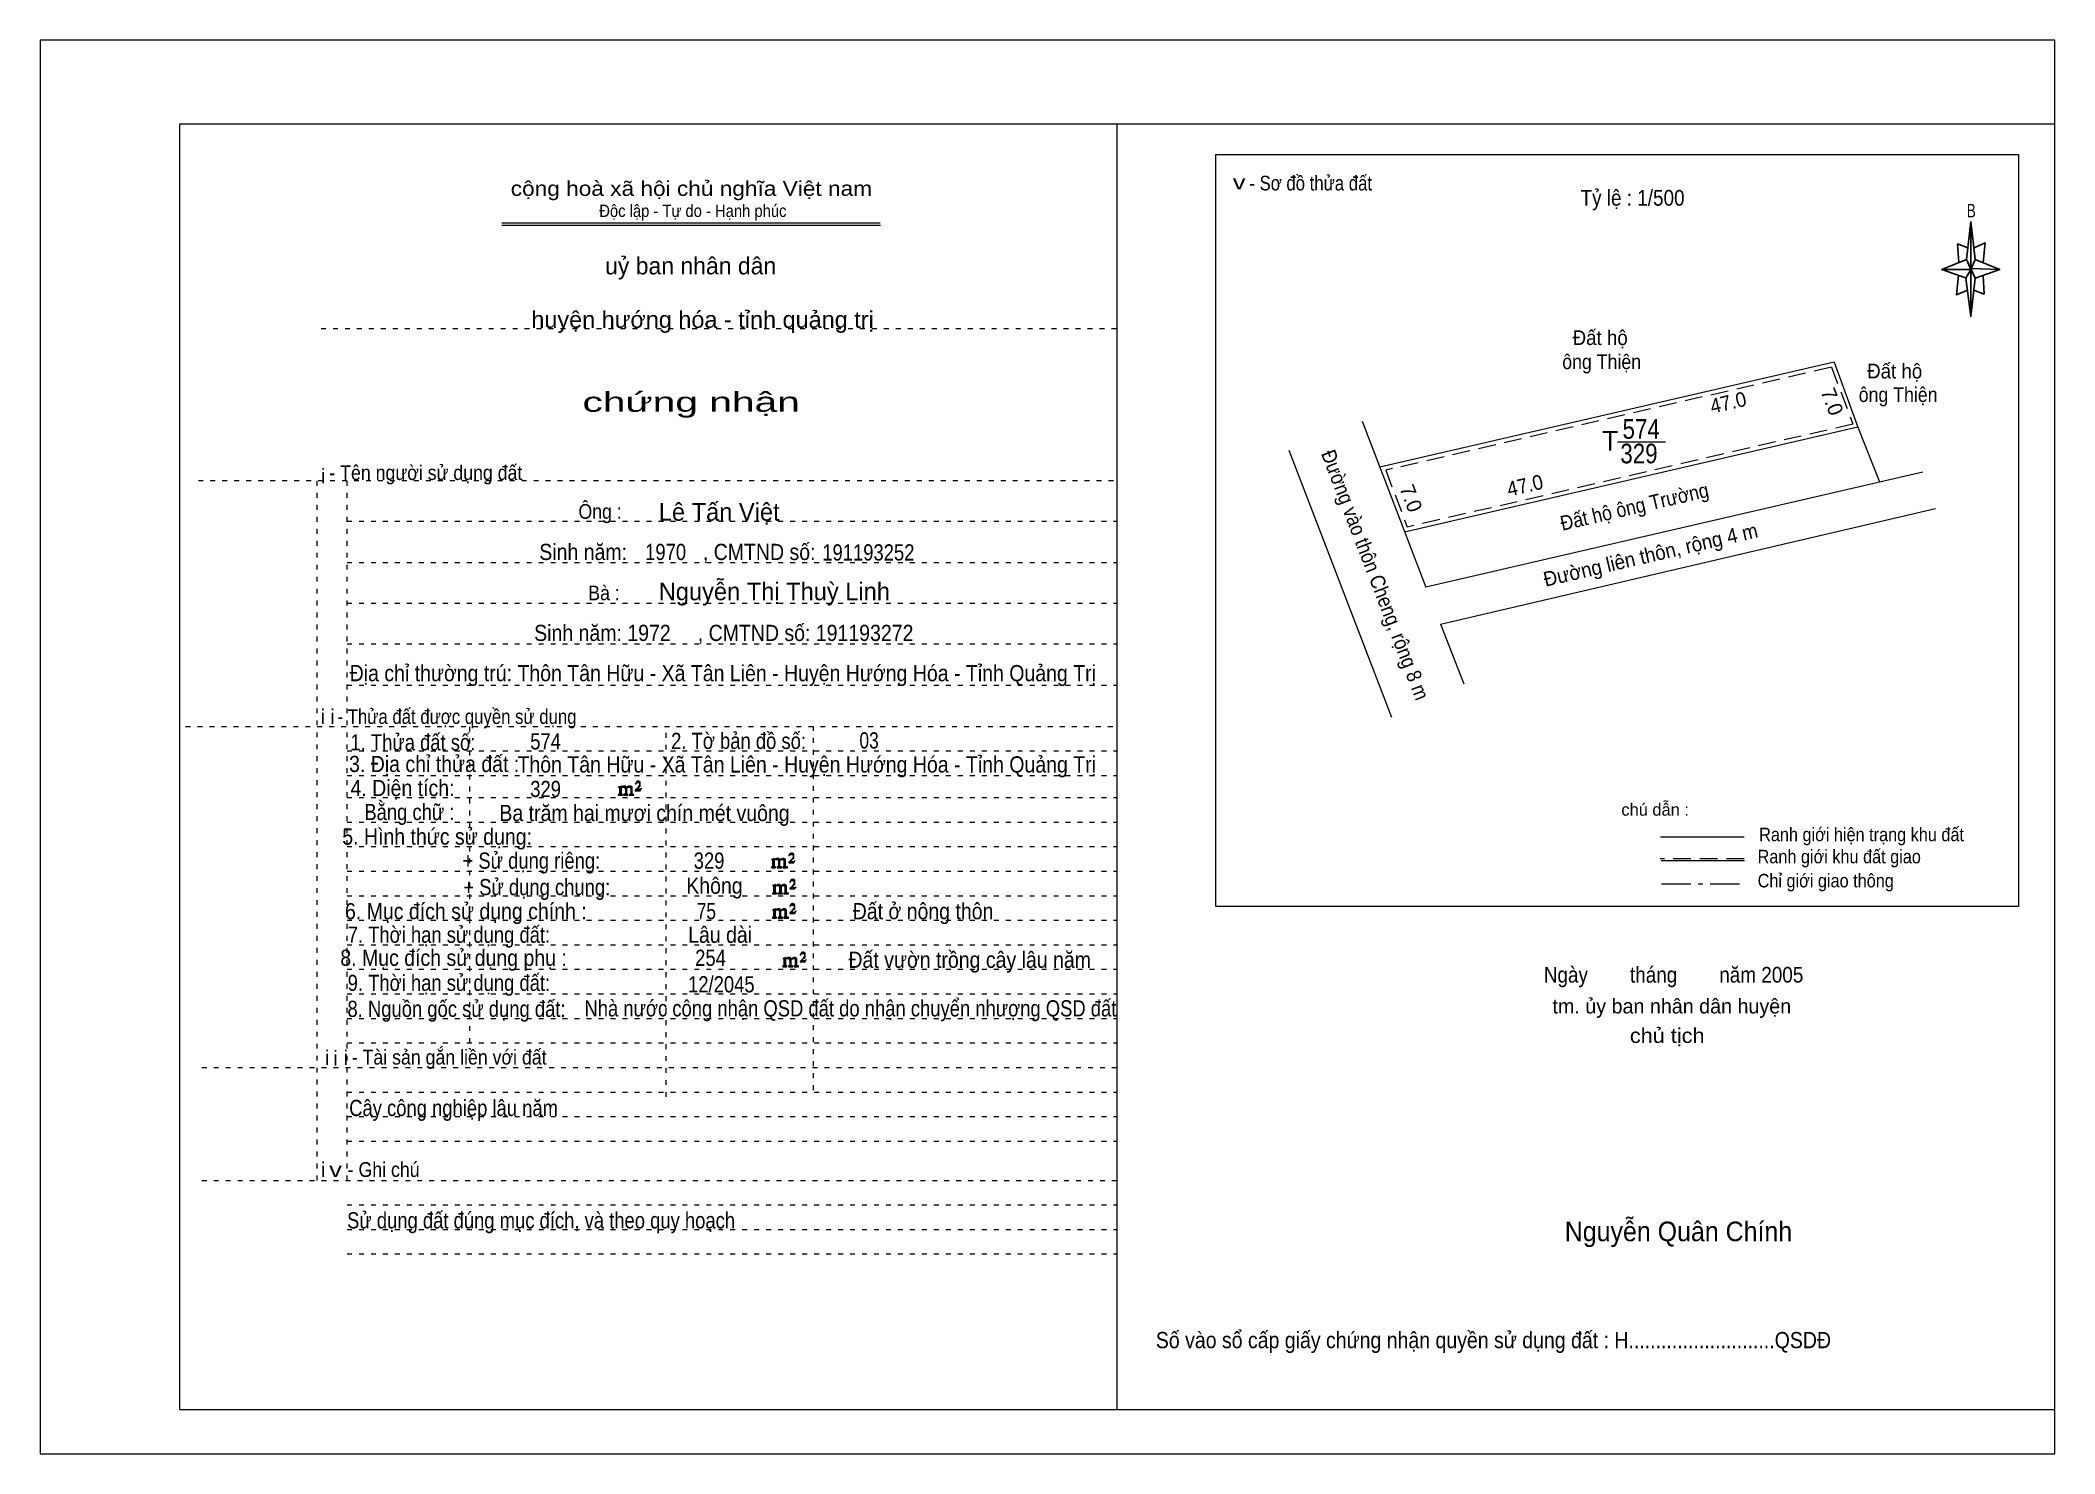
# Model space of a CAD drawing. Header units: centimetres. Extents: x -0.5 to 40.6, y -0.5 to 28.3.
import ezdxf
from ezdxf.enums import TextEntityAlignment as Align

# ---------------------------------------------------------------- set-up
doc = ezdxf.new("R2010")
doc.units = ezdxf.units.CM
doc.header["$LTSCALE"] = 0.12
for name, pattern in [('DOT_DASHED', [7.7, 5, -1.2, 0.3, -1.2]), ('DOTTED', [1.5, 0.3, -1.2]), ('MEDIUM_DASHED', [4.5, 3, -1.5])]:
    doc.linetypes.add(name, pattern=pattern)
for name, color, linetype, lineweight in [('1', 7, 'DOTTED', 13), ('2', 7, 'Continuous', 13), ('50', 7, 'Continuous', 13)]:
    doc.layers.add(name, color=color, linetype=linetype, lineweight=lineweight)

msp = doc.modelspace()

# ---------------------------------------------------------------- hatches: boundary and pattern name
at = {"layer": '50'}
for points in [[(11.74, 12.97), (11.77, 13.02), (11.77, 13.02), (11.76, 13), (11.74, 13), (11.73, 13), (11.68, 13), (11.71, 13.04), (11.72, 13.05), (11.74, 13.06), (11.74, 13.08), (11.74, 13.1), (11.74, 13.12), (11.74, 13.13), (11.74, 13.15), (11.73, 13.16), (11.72, 13.16), (11.71, 13.17), (11.7, 13.17), (11.68, 13.16), (11.68, 13.16), (11.67, 13.15), (11.66, 13.13), (11.64, 13.11), (11.66, 13.11), (11.66, 13.13), (11.67, 13.13), (11.68, 13.14), (11.7, 13.14), (11.71, 13.14), (11.72, 13.13), (11.73, 13.13), (11.73, 13.1), (11.73, 13.08), (11.71, 13.06), (11.71, 13.04), (11.7, 13.03), (11.64, 12.98), (11.64, 12.97)], [(11.32, 12.91), (11.32, 12.9), (11.32, 12.89), (11.3, 12.89), (11.29, 12.89), (11.29, 12.88), (11.38, 12.88), (11.38, 12.89), (11.37, 12.89), (11.36, 12.89), (11.36, 12.9), (11.36, 12.91), (11.36, 13.02), (11.36, 13.03), (11.37, 13.04), (11.39, 13.04), (11.4, 13.04), (11.41, 13.04), (11.42, 13.03), (11.44, 13), (11.44, 12.91), (11.42, 12.9), (11.42, 12.89), (11.41, 12.89), (11.4, 12.89), (11.4, 12.88), (11.49, 12.88), (11.49, 12.89), (11.48, 12.89), (11.47, 12.89), (11.47, 12.9), (11.47, 12.91), (11.47, 13.02), (11.49, 13.04), (11.5, 13.04), (11.51, 13.04), (11.54, 13.04), (11.54, 13.03), (11.55, 13.02), (11.55, 13), (11.55, 12.91), (11.55, 12.9), (11.54, 12.89), (11.54, 12.89), (11.52, 12.89), (11.52, 12.88), (11.61, 12.88), (11.61, 12.89), (11.6, 12.89), (11.59, 12.89), (11.58, 12.9), (11.58, 12.91), (11.58, 12.98), (11.58, 13.03), (11.58, 13.04), (11.57, 13.05), (11.55, 13.06), (11.52, 13.06), (11.51, 13.06), (11.49, 13.05), (11.46, 13.03), (11.46, 13.04), (11.45, 13.06), (11.44, 13.06), (11.42, 13.06), (11.4, 13.06), (11.39, 13.06), (11.37, 13.04), (11.36, 13.04), (11.36, 13.03), (11.36, 13.03), (11.36, 13.04), (11.36, 13.06), (11.29, 13.04), (11.29, 13.04), (11.3, 13.04), (11.32, 13.03), (11.32, 13.02), (11.32, 13.01)], [(14.44, 11.44), (14.44, 11.43), (14.44, 11.42), (14.43, 11.42), (14.42, 11.42), (14.42, 11.4), (14.5, 11.4), (14.5, 11.42), (14.49, 11.42), (14.48, 11.42), (14.48, 11.43), (14.48, 11.44), (14.48, 11.55), (14.48, 11.56), (14.49, 11.57), (14.52, 11.57), (14.53, 11.57), (14.54, 11.57), (14.55, 11.56), (14.56, 11.52), (14.56, 11.44), (14.55, 11.43), (14.55, 11.42), (14.54, 11.42), (14.53, 11.42), (14.53, 11.4), (14.62, 11.4), (14.62, 11.42), (14.6, 11.42), (14.59, 11.42), (14.59, 11.43), (14.59, 11.44), (14.59, 11.55), (14.62, 11.57), (14.63, 11.57), (14.64, 11.57), (14.66, 11.57), (14.66, 11.56), (14.67, 11.55), (14.67, 11.52), (14.67, 11.44), (14.67, 11.43), (14.66, 11.42), (14.66, 11.42), (14.65, 11.42), (14.65, 11.4), (14.74, 11.4), (14.74, 11.42), (14.72, 11.42), (14.71, 11.42), (14.7, 11.43), (14.7, 11.44), (14.7, 11.51), (14.7, 11.56), (14.7, 11.57), (14.69, 11.58), (14.67, 11.59), (14.65, 11.59), (14.64, 11.59), (14.62, 11.58), (14.58, 11.56), (14.58, 11.57), (14.57, 11.59), (14.56, 11.59), (14.55, 11.59), (14.53, 11.59), (14.52, 11.59), (14.49, 11.57), (14.48, 11.57), (14.48, 11.56), (14.48, 11.56), (14.48, 11.57), (14.48, 11.59), (14.42, 11.57), (14.42, 11.57), (14.43, 11.57), (14.44, 11.56), (14.44, 11.55), (14.44, 11.54)], [(14.87, 11.5), (14.89, 11.55), (14.89, 11.55), (14.88, 11.52), (14.87, 11.52), (14.86, 11.52), (14.8, 11.52), (14.84, 11.57), (14.85, 11.58), (14.87, 11.59), (14.87, 11.61), (14.87, 11.62), (14.87, 11.65), (14.87, 11.66), (14.87, 11.68), (14.86, 11.69), (14.85, 11.69), (14.84, 11.7), (14.82, 11.7), (14.8, 11.69), (14.8, 11.69), (14.79, 11.68), (14.78, 11.66), (14.77, 11.64), (14.78, 11.64), (14.78, 11.66), (14.79, 11.66), (14.8, 11.67), (14.82, 11.67), (14.84, 11.67), (14.85, 11.66), (14.86, 11.66), (14.86, 11.62), (14.86, 11.61), (14.84, 11.59), (14.84, 11.57), (14.82, 11.56), (14.77, 11.51), (14.77, 11.5)], [(14.89, 10.97), (14.91, 11.01), (14.91, 11.01), (14.9, 10.99), (14.89, 10.99), (14.88, 10.99), (14.82, 10.99), (14.86, 11.04), (14.87, 11.05), (14.89, 11.06), (14.89, 11.08), (14.89, 11.09), (14.89, 11.11), (14.89, 11.12), (14.89, 11.15), (14.88, 11.16), (14.87, 11.16), (14.86, 11.17), (14.85, 11.17), (14.82, 11.16), (14.82, 11.16), (14.81, 11.15), (14.8, 11.12), (14.79, 11.1), (14.8, 11.1), (14.8, 11.12), (14.81, 11.12), (14.82, 11.14), (14.85, 11.14), (14.86, 11.14), (14.87, 11.12), (14.88, 11.12), (14.88, 11.09), (14.88, 11.08), (14.86, 11.06), (14.86, 11.04), (14.85, 11.02), (14.79, 10.98), (14.79, 10.97)], [(14.46, 10.9), (14.46, 10.89), (14.46, 10.88), (14.45, 10.88), (14.44, 10.88), (14.44, 10.87), (14.53, 10.87), (14.53, 10.88), (14.52, 10.88), (14.5, 10.88), (14.5, 10.89), (14.5, 10.9), (14.5, 11.01), (14.5, 11.02), (14.52, 11.04), (14.54, 11.04), (14.55, 11.04), (14.56, 11.04), (14.57, 11.02), (14.58, 10.99), (14.58, 10.9), (14.57, 10.89), (14.57, 10.88), (14.56, 10.88), (14.55, 10.88), (14.55, 10.87), (14.64, 10.87), (14.64, 10.88), (14.63, 10.88), (14.62, 10.88), (14.62, 10.89), (14.62, 10.9), (14.62, 11.01), (14.64, 11.04), (14.65, 11.04), (14.66, 11.04), (14.68, 11.04), (14.68, 11.02), (14.69, 11.01), (14.69, 10.99), (14.69, 10.9), (14.69, 10.89), (14.68, 10.88), (14.68, 10.88), (14.67, 10.88), (14.67, 10.87), (14.76, 10.87), (14.76, 10.88), (14.75, 10.88), (14.74, 10.88), (14.72, 10.89), (14.72, 10.9), (14.72, 10.98), (14.72, 11.02), (14.72, 11.04), (14.71, 11.05), (14.69, 11.06), (14.67, 11.06), (14.66, 11.06), (14.64, 11.05), (14.6, 11.02), (14.6, 11.04), (14.59, 11.06), (14.58, 11.06), (14.57, 11.06), (14.55, 11.06), (14.54, 11.06), (14.52, 11.04), (14.5, 11.04), (14.5, 11.02), (14.5, 11.02), (14.5, 11.04), (14.5, 11.06), (14.44, 11.04), (14.44, 11.04), (14.45, 11.04), (14.46, 11.02), (14.46, 11.01), (14.46, 11)], [(14.46, 10.41), (14.46, 10.4), (14.46, 10.39), (14.45, 10.39), (14.44, 10.39), (14.44, 10.37), (14.52, 10.37), (14.52, 10.39), (14.51, 10.39), (14.5, 10.39), (14.5, 10.4), (14.5, 10.41), (14.5, 10.52), (14.5, 10.53), (14.51, 10.54), (14.54, 10.54), (14.55, 10.54), (14.56, 10.54), (14.57, 10.53), (14.58, 10.49), (14.58, 10.41), (14.57, 10.4), (14.57, 10.39), (14.56, 10.39), (14.55, 10.39), (14.55, 10.37), (14.64, 10.37), (14.64, 10.39), (14.62, 10.39), (14.61, 10.39), (14.61, 10.4), (14.61, 10.41), (14.61, 10.52), (14.64, 10.54), (14.65, 10.54), (14.66, 10.54), (14.68, 10.54), (14.68, 10.53), (14.69, 10.52), (14.69, 10.49), (14.69, 10.41), (14.69, 10.4), (14.68, 10.39), (14.68, 10.39), (14.67, 10.39), (14.67, 10.37), (14.76, 10.37), (14.76, 10.39), (14.74, 10.39), (14.73, 10.39), (14.72, 10.4), (14.72, 10.41), (14.72, 10.48), (14.72, 10.53), (14.72, 10.54), (14.71, 10.55), (14.69, 10.56), (14.67, 10.56), (14.66, 10.56), (14.64, 10.55), (14.6, 10.53), (14.6, 10.54), (14.59, 10.56), (14.58, 10.56), (14.57, 10.56), (14.55, 10.56), (14.54, 10.56), (14.51, 10.54), (14.5, 10.54), (14.5, 10.53), (14.5, 10.53), (14.5, 10.54), (14.5, 10.56), (14.44, 10.54), (14.44, 10.54), (14.45, 10.54), (14.46, 10.53), (14.46, 10.52), (14.46, 10.51)], [(14.89, 10.47), (14.91, 10.52), (14.91, 10.52), (14.9, 10.49), (14.89, 10.49), (14.88, 10.49), (14.82, 10.49), (14.86, 10.54), (14.87, 10.55), (14.89, 10.56), (14.89, 10.58), (14.89, 10.59), (14.89, 10.62), (14.89, 10.63), (14.89, 10.65), (14.88, 10.66), (14.87, 10.66), (14.86, 10.67), (14.84, 10.67), (14.82, 10.66), (14.82, 10.66), (14.81, 10.65), (14.8, 10.63), (14.79, 10.61), (14.8, 10.61), (14.8, 10.63), (14.81, 10.63), (14.82, 10.64), (14.84, 10.64), (14.86, 10.64), (14.87, 10.63), (14.88, 10.63), (14.88, 10.59), (14.88, 10.58), (14.86, 10.56), (14.86, 10.54), (14.84, 10.53), (14.79, 10.48), (14.79, 10.47)], [(14.67, 9.42), (14.67, 9.41), (14.67, 9.4), (14.66, 9.4), (14.65, 9.4), (14.65, 9.38), (14.73, 9.38), (14.73, 9.4), (14.72, 9.4), (14.71, 9.4), (14.71, 9.41), (14.71, 9.42), (14.71, 9.53), (14.71, 9.54), (14.72, 9.55), (14.75, 9.55), (14.76, 9.55), (14.77, 9.55), (14.78, 9.54), (14.79, 9.5), (14.79, 9.42), (14.78, 9.41), (14.78, 9.4), (14.77, 9.4), (14.76, 9.4), (14.76, 9.38), (14.85, 9.38), (14.85, 9.4), (14.83, 9.4), (14.82, 9.4), (14.82, 9.41), (14.82, 9.42), (14.82, 9.53), (14.85, 9.55), (14.86, 9.55), (14.87, 9.55), (14.89, 9.55), (14.89, 9.54), (14.9, 9.53), (14.9, 9.5), (14.9, 9.42), (14.9, 9.41), (14.89, 9.4), (14.89, 9.4), (14.88, 9.4), (14.88, 9.38), (14.97, 9.38), (14.97, 9.4), (14.95, 9.4), (14.94, 9.4), (14.93, 9.41), (14.93, 9.42), (14.93, 9.49), (14.93, 9.54), (14.93, 9.55), (14.92, 9.56), (14.9, 9.57), (14.88, 9.57), (14.87, 9.57), (14.85, 9.56), (14.81, 9.54), (14.81, 9.55), (14.8, 9.57), (14.79, 9.57), (14.78, 9.57), (14.76, 9.57), (14.75, 9.57), (14.72, 9.55), (14.71, 9.55), (14.71, 9.54), (14.71, 9.54), (14.71, 9.55), (14.71, 9.57), (14.65, 9.55), (14.65, 9.55), (14.66, 9.55), (14.67, 9.54), (14.67, 9.53), (14.67, 9.52)], [(15.1, 9.48), (15.12, 9.53), (15.12, 9.53), (15.11, 9.5), (15.1, 9.5), (15.09, 9.5), (15.03, 9.5), (15.07, 9.55), (15.08, 9.56), (15.1, 9.57), (15.1, 9.59), (15.1, 9.6), (15.1, 9.63), (15.1, 9.64), (15.1, 9.66), (15.09, 9.67), (15.08, 9.67), (15.07, 9.68), (15.05, 9.68), (15.03, 9.67), (15.03, 9.67), (15.02, 9.66), (15.01, 9.64), (15, 9.62), (15.01, 9.62), (15.01, 9.64), (15.02, 9.64), (15.03, 9.65), (15.05, 9.65), (15.07, 9.65), (15.08, 9.64), (15.09, 9.64), (15.09, 9.6), (15.09, 9.59), (15.07, 9.57), (15.07, 9.55), (15.05, 9.54), (15, 9.49), (15, 9.48)]]:
    msp.add_hatch(color=256, dxfattribs=at).paths.add_polyline_path(points)

# ---------------------------------------------------------------- linework, layer by layer
at = {"layer": '1', "linetype": 'Continuous'}
for p, q in [((2.36, 0.36), (2.36, 26.56)), ((2.36, 26.56), (40.56, 26.56)), ((21.46, 0.36), (21.46, 26.56)), ((40.56, 0.36), (40.56, 26.56)), ((8.92, 24.54), (16.63, 24.54)), ((8.92, 24.49), (16.64, 24.49)), ((2.36, 0.36), (40.56, 0.36))]:
    msp.add_line(p, q, dxfattribs=at)
at = {"layer": '1'}
for p, q in [((5.24, 22.39), (21.46, 22.39)), ((2.74, 19.29), (21.46, 19.29)), ((5.16, 5.03), (5.16, 19.29)), ((5.77, 5.03), (5.77, 19.29)), ((5.77, 18.46), (21.46, 18.46)), ((5.77, 17.62), (21.46, 17.62)), ((5.77, 16.79), (21.46, 16.79)), ((5.77, 15.96), (21.46, 15.96)), ((5.77, 15.12), (21.46, 15.12)), ((2.48, 14.28), (21.46, 14.28)), ((8.27, 7.83), (8.27, 14.28)), ((12.27, 6.73), (12.27, 14.28)), ((15.27, 6.87), (15.27, 14.28)), ((5.77, 13.78), (21.46, 13.78)), ((5.77, 13.28), (21.46, 13.28)), ((5.77, 12.83), (21.46, 12.83)), ((5.77, 12.33), (21.46, 12.33)), ((5.77, 11.83), (21.46, 11.83)), ((5.77, 11.33), (21.46, 11.33)), ((5.77, 10.83), (21.46, 10.83)), ((5.77, 10.33), (21.46, 10.33)), ((5.77, 9.83), (21.46, 9.83)), ((5.77, 9.33), (21.46, 9.33)), ((5.77, 8.83), (21.46, 8.83)), ((5.77, 8.33), (21.46, 8.33)), ((5.77, 7.83), (21.46, 7.83)), ((2.81, 7.33), (21.46, 7.33)), ((5.77, 6.83), (21.46, 6.83)), ((5.77, 6.33), (21.46, 6.33)), ((5.77, 5.83), (21.46, 5.83)), ((2.81, 5.03), (21.46, 5.03)), ((5.77, 4.53), (21.46, 4.53)), ((5.77, 4.03), (21.46, 4.03)), ((5.77, 3.53), (21.46, 3.53))]:
    msp.add_line(p, q, dxfattribs=at)
at = {"layer": '1', "linetype": 'Continuous'}
msp.add_lwpolyline([(-0.48, -0.54), (40.56, -0.54), (40.56, 28.26), (-0.48, 28.26)], close=True, dxfattribs=at)
at = {"layer": '2'}
for p, q in [((36.07, 21.7), (26.81, 19.56)), ((36.07, 21.7), (36.55, 20.38)), ((26.45, 20.5), (27.75, 17.12)), ((36.55, 20.38), (27.31, 18.24)), ((36.55, 20.38), (36.99, 19.26)), ((24.96, 19.91), (27.05, 14.47)), ((31.65, 20.08), (32.63, 20.08)), ((37.87, 19.46), (27.75, 17.12)), ((28.05, 16.36), (38.13, 18.72)), ((28.05, 16.36), (28.52, 15.15))]:
    msp.add_line(p, q, dxfattribs=at)
at = {"layer": '2', "linetype": 'MEDIUM_DASHED'}
for p, q in [((36.01, 21.6), (36.45, 20.44)), ((36.45, 20.44), (27.37, 18.34))]:
    msp.add_line(p, q, dxfattribs=at)
at = {"layer": '2'}
msp.add_lwpolyline([(23.47, 25.93), (39.82, 25.93), (39.82, 10.61), (23.47, 10.61)], close=True, dxfattribs=at)
at = {"layer": '2', "linetype": 'MEDIUM_DASHED'}
msp.add_lwpolyline([(36.01, 21.6), (26.93, 19.5), (27.37, 18.34)], dxfattribs=at)
at = {"layer": '50', "lineweight": 25}
for p, q in [((38.76, 23.79), (38.85, 24.57)), ((38.76, 23.41), (38.26, 23.59)), ((38.94, 23.41), (38.85, 22.63)), ((38.94, 23.79), (39.44, 23.59)), ((39.1, 23.47), (39.12, 23.09)), ((39.12, 23.09), (38.91, 23.17))]:
    msp.add_line(p, q, dxfattribs=at)
at = {"layer": '50'}
for p, q in [((34.23, 12.02), (32.53, 12.02)), ((34.24, 11.54), (32.54, 11.54))]:
    msp.add_line(p, q, dxfattribs=at)
at = {"layer": '50', "linetype": 'MEDIUM_DASHED'}
msp.add_line((34.23, 11.58), (32.52, 11.58), dxfattribs=at)
at = {"layer": '50', "linetype": 'DOT_DASHED'}
msp.add_line((32.55, 11.07), (34.26, 11.07), dxfattribs=at)
at = {"layer": '50', "lineweight": 25}
for points in [[(38.85, 24.57), (38.94, 23.79), (38.85, 23.59)], [(38.85, 23.59), (38.26, 23.59), (38.76, 23.79), (38.94, 23.41), (39.44, 23.59), (38.85, 23.61)], [(38.85, 23.59), (38.85, 22.63), (38.75, 23.41)]]:
    msp.add_lwpolyline(points, close=True, dxfattribs=at)
for points in [[(38.79, 24.03), (38.58, 24.11), (38.61, 23.73)], [(38.92, 24.03), (39.14, 24.13), (39.1, 23.73)], [(38.85, 23.59), (38.76, 23.79), (38.26, 23.59)], [(38.6, 23.47), (38.56, 23.07), (38.78, 23.17)], [(38.85, 23.59), (38.94, 23.41), (39.44, 23.59)]]:
    msp.add_lwpolyline(points, dxfattribs=at)
at = {"layer": '50'}
for points in [[(11.74, 12.97), (11.77, 13.02), (11.77, 13.02), (11.76, 13), (11.74, 13), (11.73, 13), (11.68, 13), (11.71, 13.04), (11.72, 13.05), (11.74, 13.06), (11.74, 13.08), (11.74, 13.1), (11.74, 13.12), (11.74, 13.13), (11.74, 13.15), (11.73, 13.16), (11.72, 13.16), (11.71, 13.17), (11.7, 13.17), (11.68, 13.16), (11.68, 13.16), (11.67, 13.15), (11.66, 13.13), (11.64, 13.11), (11.66, 13.11), (11.66, 13.13), (11.67, 13.13), (11.68, 13.14), (11.7, 13.14), (11.71, 13.14), (11.72, 13.13), (11.73, 13.13), (11.73, 13.1), (11.73, 13.08), (11.71, 13.06), (11.71, 13.04), (11.7, 13.03), (11.64, 12.98), (11.64, 12.97)], [(11.32, 12.91), (11.32, 12.9), (11.32, 12.89), (11.3, 12.89), (11.29, 12.89), (11.29, 12.88), (11.38, 12.88), (11.38, 12.89), (11.37, 12.89), (11.36, 12.89), (11.36, 12.9), (11.36, 12.91), (11.36, 13.02), (11.36, 13.03), (11.37, 13.04), (11.39, 13.04), (11.4, 13.04), (11.41, 13.04), (11.42, 13.03), (11.44, 13), (11.44, 12.91), (11.42, 12.9), (11.42, 12.89), (11.41, 12.89), (11.4, 12.89), (11.4, 12.88), (11.49, 12.88), (11.49, 12.89), (11.48, 12.89), (11.47, 12.89), (11.47, 12.9), (11.47, 12.91), (11.47, 13.02), (11.49, 13.04), (11.5, 13.04), (11.51, 13.04), (11.54, 13.04), (11.54, 13.03), (11.55, 13.02), (11.55, 13), (11.55, 12.91), (11.55, 12.9), (11.54, 12.89), (11.54, 12.89), (11.52, 12.89), (11.52, 12.88), (11.61, 12.88), (11.61, 12.89), (11.6, 12.89), (11.59, 12.89), (11.58, 12.9), (11.58, 12.91), (11.58, 12.98), (11.58, 13.03), (11.58, 13.04), (11.57, 13.05), (11.55, 13.06), (11.52, 13.06), (11.51, 13.06), (11.49, 13.05), (11.46, 13.03), (11.46, 13.04), (11.45, 13.06), (11.44, 13.06), (11.42, 13.06), (11.4, 13.06), (11.39, 13.06), (11.37, 13.04), (11.36, 13.04), (11.36, 13.03), (11.36, 13.03), (11.36, 13.04), (11.36, 13.06), (11.29, 13.04), (11.29, 13.04), (11.3, 13.04), (11.32, 13.03), (11.32, 13.02), (11.32, 13.01)], [(14.44, 11.44), (14.44, 11.43), (14.44, 11.42), (14.43, 11.42), (14.42, 11.42), (14.42, 11.4), (14.5, 11.4), (14.5, 11.42), (14.49, 11.42), (14.48, 11.42), (14.48, 11.43), (14.48, 11.44), (14.48, 11.55), (14.48, 11.56), (14.49, 11.57), (14.52, 11.57), (14.53, 11.57), (14.54, 11.57), (14.55, 11.56), (14.56, 11.52), (14.56, 11.44), (14.55, 11.43), (14.55, 11.42), (14.54, 11.42), (14.53, 11.42), (14.53, 11.4), (14.62, 11.4), (14.62, 11.42), (14.6, 11.42), (14.59, 11.42), (14.59, 11.43), (14.59, 11.44), (14.59, 11.55), (14.62, 11.57), (14.63, 11.57), (14.64, 11.57), (14.66, 11.57), (14.66, 11.56), (14.67, 11.55), (14.67, 11.52), (14.67, 11.44), (14.67, 11.43), (14.66, 11.42), (14.66, 11.42), (14.65, 11.42), (14.65, 11.4), (14.74, 11.4), (14.74, 11.42), (14.72, 11.42), (14.71, 11.42), (14.7, 11.43), (14.7, 11.44), (14.7, 11.51), (14.7, 11.56), (14.7, 11.57), (14.69, 11.58), (14.67, 11.59), (14.65, 11.59), (14.64, 11.59), (14.62, 11.58), (14.58, 11.56), (14.58, 11.57), (14.57, 11.59), (14.56, 11.59), (14.55, 11.59), (14.53, 11.59), (14.52, 11.59), (14.49, 11.57), (14.48, 11.57), (14.48, 11.56), (14.48, 11.56), (14.48, 11.57), (14.48, 11.59), (14.42, 11.57), (14.42, 11.57), (14.43, 11.57), (14.44, 11.56), (14.44, 11.55), (14.44, 11.54)], [(14.87, 11.5), (14.89, 11.55), (14.89, 11.55), (14.88, 11.52), (14.87, 11.52), (14.86, 11.52), (14.8, 11.52), (14.84, 11.57), (14.85, 11.58), (14.87, 11.59), (14.87, 11.61), (14.87, 11.62), (14.87, 11.65), (14.87, 11.66), (14.87, 11.68), (14.86, 11.69), (14.85, 11.69), (14.84, 11.7), (14.82, 11.7), (14.8, 11.69), (14.8, 11.69), (14.79, 11.68), (14.78, 11.66), (14.77, 11.64), (14.78, 11.64), (14.78, 11.66), (14.79, 11.66), (14.8, 11.67), (14.82, 11.67), (14.84, 11.67), (14.85, 11.66), (14.86, 11.66), (14.86, 11.62), (14.86, 11.61), (14.84, 11.59), (14.84, 11.57), (14.82, 11.56), (14.77, 11.51), (14.77, 11.5)], [(14.89, 10.97), (14.91, 11.01), (14.91, 11.01), (14.9, 10.99), (14.89, 10.99), (14.88, 10.99), (14.82, 10.99), (14.86, 11.04), (14.87, 11.05), (14.89, 11.06), (14.89, 11.08), (14.89, 11.09), (14.89, 11.11), (14.89, 11.12), (14.89, 11.15), (14.88, 11.16), (14.87, 11.16), (14.86, 11.17), (14.85, 11.17), (14.82, 11.16), (14.82, 11.16), (14.81, 11.15), (14.8, 11.12), (14.79, 11.1), (14.8, 11.1), (14.8, 11.12), (14.81, 11.12), (14.82, 11.14), (14.85, 11.14), (14.86, 11.14), (14.87, 11.12), (14.88, 11.12), (14.88, 11.09), (14.88, 11.08), (14.86, 11.06), (14.86, 11.04), (14.85, 11.02), (14.79, 10.98), (14.79, 10.97)], [(14.46, 10.9), (14.46, 10.89), (14.46, 10.88), (14.45, 10.88), (14.44, 10.88), (14.44, 10.87), (14.53, 10.87), (14.53, 10.88), (14.52, 10.88), (14.5, 10.88), (14.5, 10.89), (14.5, 10.9), (14.5, 11.01), (14.5, 11.02), (14.52, 11.04), (14.54, 11.04), (14.55, 11.04), (14.56, 11.04), (14.57, 11.02), (14.58, 10.99), (14.58, 10.9), (14.57, 10.89), (14.57, 10.88), (14.56, 10.88), (14.55, 10.88), (14.55, 10.87), (14.64, 10.87), (14.64, 10.88), (14.63, 10.88), (14.62, 10.88), (14.62, 10.89), (14.62, 10.9), (14.62, 11.01), (14.64, 11.04), (14.65, 11.04), (14.66, 11.04), (14.68, 11.04), (14.68, 11.02), (14.69, 11.01), (14.69, 10.99), (14.69, 10.9), (14.69, 10.89), (14.68, 10.88), (14.68, 10.88), (14.67, 10.88), (14.67, 10.87), (14.76, 10.87), (14.76, 10.88), (14.75, 10.88), (14.74, 10.88), (14.72, 10.89), (14.72, 10.9), (14.72, 10.98), (14.72, 11.02), (14.72, 11.04), (14.71, 11.05), (14.69, 11.06), (14.67, 11.06), (14.66, 11.06), (14.64, 11.05), (14.6, 11.02), (14.6, 11.04), (14.59, 11.06), (14.58, 11.06), (14.57, 11.06), (14.55, 11.06), (14.54, 11.06), (14.52, 11.04), (14.5, 11.04), (14.5, 11.02), (14.5, 11.02), (14.5, 11.04), (14.5, 11.06), (14.44, 11.04), (14.44, 11.04), (14.45, 11.04), (14.46, 11.02), (14.46, 11.01), (14.46, 11)], [(14.46, 10.41), (14.46, 10.4), (14.46, 10.39), (14.45, 10.39), (14.44, 10.39), (14.44, 10.37), (14.52, 10.37), (14.52, 10.39), (14.51, 10.39), (14.5, 10.39), (14.5, 10.4), (14.5, 10.41), (14.5, 10.52), (14.5, 10.53), (14.51, 10.54), (14.54, 10.54), (14.55, 10.54), (14.56, 10.54), (14.57, 10.53), (14.58, 10.49), (14.58, 10.41), (14.57, 10.4), (14.57, 10.39), (14.56, 10.39), (14.55, 10.39), (14.55, 10.37), (14.64, 10.37), (14.64, 10.39), (14.62, 10.39), (14.61, 10.39), (14.61, 10.4), (14.61, 10.41), (14.61, 10.52), (14.64, 10.54), (14.65, 10.54), (14.66, 10.54), (14.68, 10.54), (14.68, 10.53), (14.69, 10.52), (14.69, 10.49), (14.69, 10.41), (14.69, 10.4), (14.68, 10.39), (14.68, 10.39), (14.67, 10.39), (14.67, 10.37), (14.76, 10.37), (14.76, 10.39), (14.74, 10.39), (14.73, 10.39), (14.72, 10.4), (14.72, 10.41), (14.72, 10.48), (14.72, 10.53), (14.72, 10.54), (14.71, 10.55), (14.69, 10.56), (14.67, 10.56), (14.66, 10.56), (14.64, 10.55), (14.6, 10.53), (14.6, 10.54), (14.59, 10.56), (14.58, 10.56), (14.57, 10.56), (14.55, 10.56), (14.54, 10.56), (14.51, 10.54), (14.5, 10.54), (14.5, 10.53), (14.5, 10.53), (14.5, 10.54), (14.5, 10.56), (14.44, 10.54), (14.44, 10.54), (14.45, 10.54), (14.46, 10.53), (14.46, 10.52), (14.46, 10.51)], [(14.89, 10.47), (14.91, 10.52), (14.91, 10.52), (14.9, 10.49), (14.89, 10.49), (14.88, 10.49), (14.82, 10.49), (14.86, 10.54), (14.87, 10.55), (14.89, 10.56), (14.89, 10.58), (14.89, 10.59), (14.89, 10.62), (14.89, 10.63), (14.89, 10.65), (14.88, 10.66), (14.87, 10.66), (14.86, 10.67), (14.84, 10.67), (14.82, 10.66), (14.82, 10.66), (14.81, 10.65), (14.8, 10.63), (14.79, 10.61), (14.8, 10.61), (14.8, 10.63), (14.81, 10.63), (14.82, 10.64), (14.84, 10.64), (14.86, 10.64), (14.87, 10.63), (14.88, 10.63), (14.88, 10.59), (14.88, 10.58), (14.86, 10.56), (14.86, 10.54), (14.84, 10.53), (14.79, 10.48), (14.79, 10.47)], [(14.67, 9.42), (14.67, 9.41), (14.67, 9.4), (14.66, 9.4), (14.65, 9.4), (14.65, 9.38), (14.73, 9.38), (14.73, 9.4), (14.72, 9.4), (14.71, 9.4), (14.71, 9.41), (14.71, 9.42), (14.71, 9.53), (14.71, 9.54), (14.72, 9.55), (14.75, 9.55), (14.76, 9.55), (14.77, 9.55), (14.78, 9.54), (14.79, 9.5), (14.79, 9.42), (14.78, 9.41), (14.78, 9.4), (14.77, 9.4), (14.76, 9.4), (14.76, 9.38), (14.85, 9.38), (14.85, 9.4), (14.83, 9.4), (14.82, 9.4), (14.82, 9.41), (14.82, 9.42), (14.82, 9.53), (14.85, 9.55), (14.86, 9.55), (14.87, 9.55), (14.89, 9.55), (14.89, 9.54), (14.9, 9.53), (14.9, 9.5), (14.9, 9.42), (14.9, 9.41), (14.89, 9.4), (14.89, 9.4), (14.88, 9.4), (14.88, 9.38), (14.97, 9.38), (14.97, 9.4), (14.95, 9.4), (14.94, 9.4), (14.93, 9.41), (14.93, 9.42), (14.93, 9.49), (14.93, 9.54), (14.93, 9.55), (14.92, 9.56), (14.9, 9.57), (14.88, 9.57), (14.87, 9.57), (14.85, 9.56), (14.81, 9.54), (14.81, 9.55), (14.8, 9.57), (14.79, 9.57), (14.78, 9.57), (14.76, 9.57), (14.75, 9.57), (14.72, 9.55), (14.71, 9.55), (14.71, 9.54), (14.71, 9.54), (14.71, 9.55), (14.71, 9.57), (14.65, 9.55), (14.65, 9.55), (14.66, 9.55), (14.67, 9.54), (14.67, 9.53), (14.67, 9.52)], [(15.1, 9.48), (15.12, 9.53), (15.12, 9.53), (15.11, 9.5), (15.1, 9.5), (15.09, 9.5), (15.03, 9.5), (15.07, 9.55), (15.08, 9.56), (15.1, 9.57), (15.1, 9.59), (15.1, 9.6), (15.1, 9.63), (15.1, 9.64), (15.1, 9.66), (15.09, 9.67), (15.08, 9.67), (15.07, 9.68), (15.05, 9.68), (15.03, 9.67), (15.03, 9.67), (15.02, 9.66), (15.01, 9.64), (15, 9.62), (15.01, 9.62), (15.01, 9.64), (15.02, 9.64), (15.03, 9.65), (15.05, 9.65), (15.07, 9.65), (15.08, 9.64), (15.09, 9.64), (15.09, 9.6), (15.09, 9.59), (15.07, 9.57), (15.07, 9.55), (15.05, 9.54), (15, 9.49), (15, 9.48)]]:
    msp.add_lwpolyline(points, close=True, dxfattribs=at)

# ---------------------------------------------------------------- texts
at = {"layer": '1'}
for s, height, width, p in [('v', 0.3, 1.3, (23.945, 25.22)), ('- Sơ đồ thửa đất ', 0.3, 0.85, (25.45, 25.2)), ('cộng hoà xã hội chủ nghĩa Việt nam', 0.3, 1.15, (12.785, 25.09)), ('Độc lập - Tự do - Hạnh phúc', 0.25, 0.9, (12.815, 24.66)), ('chứng nhận', 0.4, 1.55, (12.78, 20.69)), ('- Tên người sử dụng đất', 0.3, 0.9, (7.375, 19.3)), ('- Thửa đất được quyền sử dụng', 0.3, 0.85, (8.01, 14.33)), ('- Tài sản gắn liền với đất ', 0.3, 0.9, (7.9, 7.39)), ('- Ghi chú', 0.3, 0.9, (6.515, 5.1)), ('v', 0.3, 1.3, (5.535, 5.1))]:
    msp.add_text(s, height=height, dxfattribs=dict(at, width=width)).set_placement(p, align=Align.CENTER)
for s, height, p in [('uỷ ban nhân dân', 0.35, (12.77, 23.49)), ('i', 0.3, (5.285, 19.23)), ('i', 0.3, (5.275, 14.33)), ('i', 0.3, (5.475, 14.33)), ('i', 0.3, (5.365, 7.38)), ('i', 0.3, (5.535, 7.37)), ('i', 0.3, (5.745, 7.38)), ('i', 0.3, (5.285, 5.1))]:
    msp.add_text(s, height=height, dxfattribs=at).set_placement(p, align=Align.CENTER)
at = {"layer": '2'}
for s, height, width, p in [('Đất hộ', 0.3, 0.95, (31.3, 22.05)), ('ông Thiện', 0.3, 0.9, (31.33, 21.56)), ('Đất hộ', 0.3, 0.95, (37.3, 21.37)), ('ông Thiện', 0.3, 0.9, (37.37, 20.89)), ('574', 0.4, 0.85, (32.135, 20.14)), ('329', 0.4, 0.85, (32.09, 19.64))]:
    msp.add_text(s, height=height, dxfattribs=dict(at, width=width)).set_placement(p, align=Align.CENTER)
for s, height, rotation, width, p in [('47.0', 0.2997, 13.013, 0.95, (33.941, 20.733)), ('Đường vào thôn Cheng, rộng 8 m', 0.3, 291, 0.9, (26.578, 17.314)), ('47.0', 0.2996, 13.04, 0.95, (29.801, 19.044)), ('Đất hộ ông Trường', 0.2998, 13.04, 0.9, (32.031, 18.613)), ('Đường liên thôn, rộng 4 m', 0.3, 13.136, 0.95, (32.361, 17.631))]:
    msp.add_text(s, height=height, rotation=rotation, dxfattribs=dict(at, width=width)).set_placement(p, align=Align.CENTER)
for p in [(35.886, 20.844), (27.306, 18.874)]:
    msp.add_text('7.0', height=0.3, rotation=290.983, dxfattribs=at).set_placement(p, align=Align.CENTER)
msp.add_text('T', height=0.4, dxfattribs=at).set_placement((31.505, 19.9), align=Align.CENTER)
at = {"layer": '50', "width": 0.9}
msp.add_text('Tỷ lệ : 1/500', height=0.32, dxfattribs=at).set_placement((30.9, 24.89))
at = {"layer": '50'}
for s, height, width, p in [('B', 0.276, 0.75, (38.86, 24.65)), ('  huyện hướng hóa - tỉnh quảng trị', 0.34, 1.05, (12.88, 22.4)), ('Ông : ', 0.3, 0.9, (10.975, 18.51)), ('Sinh năm:              , CMTND số: ', 0.33, 0.9, (12.555, 17.67)), ('1970', 0.33, 0.85, (12.26, 17.67)), ('191193252', 0.33, 0.85, (16.39, 17.66)), ('Bà : ', 0.3, 0.9, (11.055, 16.85)), ('Sinh năm: 1972     , CMTND số: 191193272', 0.33, 0.9, (13.445, 16.02)), ('Địa chỉ thường trú: Thôn Tân Hữu - Xã Tân Liên - Huyện Hướng Hóa - Tỉnh Quảng Trị', 0.33, 0.9, (13.425, 15.2)), ('1. Thửa đất số:  ', 0.33, 0.85, (7.215, 13.79)), ('574', 0.33, 0.85, (9.815, 13.81)), ('2. Tờ bản đồ số:  ', 0.33, 0.85, (13.85, 13.82)), ('03', 0.33, 0.8, (16.405, 13.83)), ('3. Địa chỉ thửa đất : ', 0.33, 0.9, (7.6, 13.35)), ('Thôn Tân Hữu - Xã Tân Liên - Huyện Hướng Hóa - Tỉnh Quảng Trị', 0.33, 0.9, (15.135, 13.34)), ('4. Diện tích: ', 0.33, 0.9, (6.955, 12.86)), ('329', 0.33, 0.85, (9.815, 12.84)), ('Bằng chữ :', 0.33, 0.85, (7.04, 12.37)), ('Ba trăm hai mươi chín mét vuông', 0.33, 0.9, (11.83, 12.35)), ('5. Hình thức sử dụng:', 0.33, 0.9, (7.605, 11.87)), ('Ranh giới hiện trạng khu đất', 0.275, 0.9, (36.625, 11.94)), ('+ Sử dụng riêng:', 0.33, 0.85, (9.525, 11.38)), ('329', 0.33, 0.85, (13.145, 11.38)), ('Ranh giới khu đất giao', 0.275, 0.9, (36.17, 11.49)), ('+ Sử dụng chung:', 0.33, 0.85, (9.635, 10.84)), ('Không', 0.33, 0.9, (13.255, 10.87)), ('Chỉ giới giao thông', 0.275, 0.9, (35.895, 11)), ('6. Mục đích sử dụng chính :', 0.33, 0.9, (8.19, 10.35)), ('75', 0.33, 0.8, (13.09, 10.35)), ('Đất ở nông thôn', 0.33, 0.9, (17.505, 10.35)), ('7. Thời hạn sử dụng đất:', 0.33, 0.85, (7.845, 9.87)), ('Lâu dài', 0.33, 0.9, (13.37, 9.87)), ('8. Mục đích sử dụng phụ :', 0.33, 0.9, (7.94, 9.4)), ('254', 0.33, 0.85, (13.175, 9.4)), ('Đất vườn trồng cây lâu năm', 0.33, 0.9, (18.455, 9.36)), ('9. Thời hạn sử dụng đất:', 0.33, 0.85, (7.845, 8.89)), ('12/2045', 0.33, 0.85, (13.395, 8.86)), ('Ngày        tháng        năm 2005', 0.32, 0.9, (32.795, 9.06)), ('8. Nguồn gốc sử dụng đất:', 0.33, 0.85, (8, 8.36)), ('Nhà nước công nhận QSD đất do nhận chuyển nhượng QSD đất', 0.33, 0.85, (16.025, 8.37)), ('chủ tịch', 0.3, 1.1, (32.665, 7.83)), ('Cây công nghiệp lâu năm', 0.33, 0.85, (7.94, 6.34)), ('Sử dụng đất đúng mục đích, và theo quy hoạch ', 0.33, 0.85, (9.775, 4.05)), ('Nguyễn Quân Chính', 0.4, 0.95, (32.895, 3.79)), ('Số vào sổ cấp giấy chứng nhận quyền sử dụng đất : H...........................QSDĐ', 0.33, 0.9, (29.125, 1.61))]:
    msp.add_text(s, height=height, dxfattribs=dict(at, width=width)).set_placement(p, align=Align.CENTER)
for s, height, p in [(' Lê Tấn Việt', 0.36, (13.285, 18.47)), ('Nguyễn Thị Thuỳ Linh', 0.36, (14.475, 16.85)), ('chú dẫn :', 0.25, (32.42, 12.46)), ('tm. ủy ban nhân dân huyện ', 0.3, (32.815, 8.43))]:
    msp.add_text(s, height=height, dxfattribs=at).set_placement(p, align=Align.CENTER)

doc.saveas('drawing.dxf')
